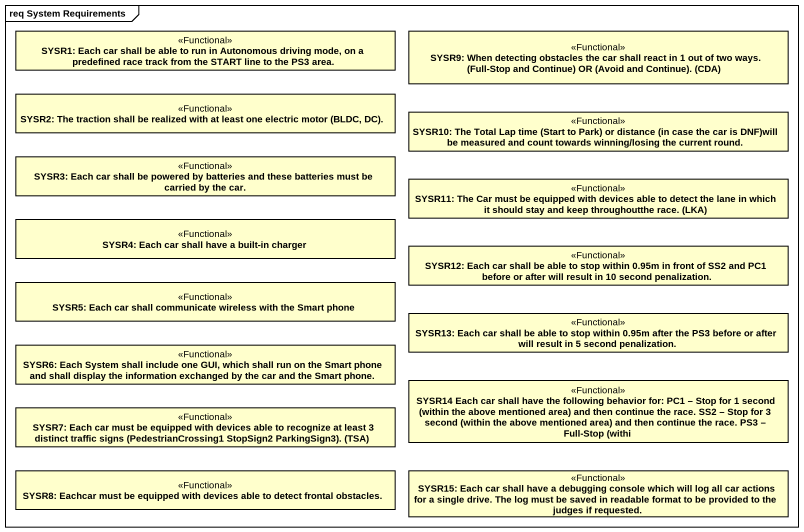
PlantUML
@startuml
mainframe req System Requirements
hide circle
hide empty members
class "SYSR1: Each car shall be able to run in Autonomous driving mode, on a predefined race track from the START line to the PS3 area." as SYSR1_Each_car_shall_be <<Functional>>
class "SYSR9: When detecting obstacles the car shall react in 1 out of two ways. (Full-Stop and Continue) OR (Avoid and Continue). (CDA)" as SYSR9_When_detecting <<Functional>>
class "SYSR2: The traction shall be realized with at least one electric motor (BLDC, DC)." as SYSR2_The_traction_shall_be <<Functional>>
class "SYSR10: The Total Lap time (Start to Park) or distance (in case the car is DNF)will be measured and count towards winning/losing the current round." as SYSR10_The_Total_Lap_time <<Functional>>
class "SYSR3: Each car shall be powered by batteries and these batteries must be carried by the car." as SYSR3_Each_car_shall_be <<Functional>>
class "SYSR11: The Car must be equipped with devices able to detect the lane in which it should stay and keep throughoutthe race. (LKA)" as SYSR11_The_Car_must_be <<Functional>>
class "SYSR4: Each car shall have a built-in charger" as SYSR4_Each_car_shall_have_a <<Functional>>
class "SYSR12: Each car shall be able to stop within 0.95m in front of SS2 and PC1 before or after will result in 10 second penalization." as SYSR12_Each_car_shall_be <<Functional>>
class "SYSR5: Each car shall communicate wireless with the Smart phone" as SYSR5_Each_car_shall <<Functional>>
class "SYSR13: Each car shall be able to stop within 0.95m after the PS3 before or after will result in 5 second penalization." as SYSR13_Each_car_shall_be <<Functional>>
class "SYSR6: Each System shall include one GUI, which shall run on the Smart phone and shall display the information exchanged by the car and the Smart phone." as SYSR6_Each_System_shall <<Functional>>
class "SYSR14 Each car shall have the following behavior for: PC1 – Stop for 1 second (within the above mentioned area) and then continue the race. SS2 – Stop for 3 second (within the above mentioned area) and then continue the race. PS3 – Full-Stop (withi" as SYSR14_Each_car_shall_have <<Functional>>
class "SYSR7: Each car must be equipped with devices able to recognize at least 3 distinct traffic signs (PedestrianCrossing1 StopSign2 ParkingSign3). (TSA)" as SYSR7_Each_car_must_be <<Functional>>
class "SYSR8: Eachcar must be equipped with devices able to detect frontal obstacles." as SYSR8_Eachcar_must_be <<Functional>>
class "SYSR15: Each car shall have a debugging console which will log all car actions for a single drive. The log must be saved in readable format to be provided to the judges if requested." as SYSR15_Each_car_shall_have <<Functional>>
@enduml
